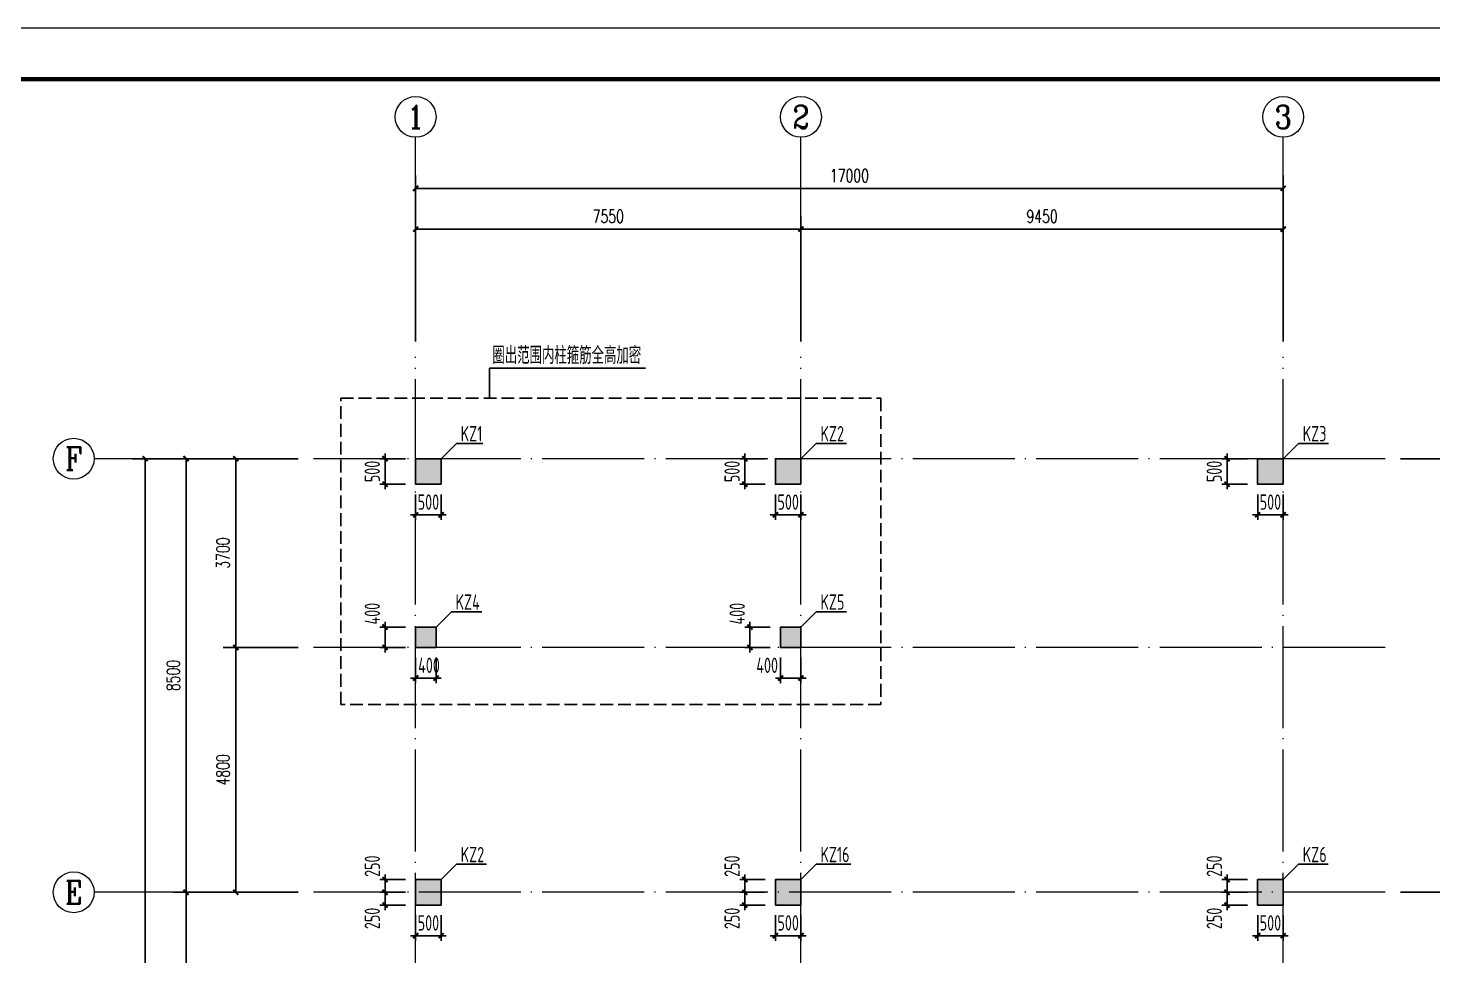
# Model space of a CAD drawing. Extents: x 3968514 to 5230306, y -516551 to -228246.
# Drawn here: x 4951460 to 4978989, y -318342 to -300153 of the extents above; entities that cross this region are included whole.
import ezdxf
from ezdxf.enums import TextEntityAlignment as Align

# ---------------------------------------------------------------- set-up
doc = ezdxf.new("R2010")
doc.units = 0
doc.header["$LTSCALE"] = 1000
doc.header["$MEASUREMENT"] = 0
doc.linetypes.add('DASH', pattern=[0.35, 0.25, -0.1])
doc.linetypes.add('DOTE', pattern=[2.42, 2, -0.2, 0.02, -0.2])
for name, color, linetype, lineweight in [('AXIS', 3, 'Continuous', 15), ('AXIS_TEXT', 7, 'Continuous', 15), ('COLU-DIM', 3, 'Continuous', 25), ('COLU-HATCH', 251, 'Continuous', 25), ('COLU-TEXT', 2, 'Continuous', 25), ('DOTE', 1, 'DOTE', 9), ('FRAME', 3, 'Continuous', 18), ('PUB_DIM', 3, 'Continuous', 15)]:
    doc.layers.add(name, color=color, linetype=linetype, lineweight=lineweight)
doc.layers.add('COLU', color=7, linetype='Continuous')
doc.layers.add('PUB_TEXT', color=7, linetype='Continuous')
doc.styles.add('_TCH_AXIS', font='COMPLEX', dxfattribs={"bigfont": 'GBCBIG'})
doc.styles.add('_TCH_DIM_T3', font='SIMPLEX.shx', dxfattribs={"width": 0.7, "bigfont": 'GBCBIG.shx'})
doc.styles.add('COMPLEX', font='COMPLEX')
doc.styles.add('FromPkpm', font='Tssdeng.shx', dxfattribs={"width": 0.7, "bigfont": 'hztxt.shx'})
doc.styles.get("Standard").update_dxf_attribs({"font": 'gbenor.shx', "bigfont": 'gbcbig.shx'})
doc.dimstyles.new('_TCH_ARCH&&100', dxfattribs={"dimtxt": 255, "dimasz": 100, "dimexe": 250, "dimexo": 300, "dimgap": 122.5, "dimtad": 1, "dimdec": 0, "dimzin": 0, "dimdsep": 46, "dimtxsty": '_TCH_DIM_T3', "dimblk": 'ARCHTICK', "dimcen": 0.09, "dimclrt": 7, "dimazin": 2, "dimtfac": 1, "dimtdec": 0, "dimtix": 1, "dimtmove": 2, "dimatfit": 3, "dimfxl": 150, "dimtolj": 1, "dimtzin": 0, "dimarcsym": 0})
doc.dimstyles.new('Pkpm_1', dxfattribs={"dimtxt": 250, "dimasz": 100, "dimexe": 100, "dimexo": 0.0625, "dimgap": 100, "dimtad": 1, "dimdec": 0, "dimrnd": 1, "dimzin": 0, "dimdsep": 46, "dimtxsty": 'FromPkpm', "dimblk1": 'ARCHTICK', "dimblk2": 'ARCHTICK', "dimsah": 1, "dimcen": 0.09, "dimdle": 100, "dimadec": 0, "dimazin": 0, "dimtfac": 1, "dimtdec": 0, "dimtix": 1, "dimtmove": 2, "dimatfit": 1, "dimfxl": 1, "dimtolj": 1, "dimtzin": 0, "dimarcsym": 0})

# ---------------------------------------------------------------- blocks, each defined once
blk = doc.blocks.new('A$C0B803521')
at = {"layer": 'FRAME', "lineweight": 18}
blk.add_line((-15943, 93652), (-100043, 93652), dxfattribs=at)
at = {"layer": 'FRAME', "lineweight": 140}
blk.add_line((-16943, 92652), (-97543, 92652), dxfattribs=at)
blk = doc.blocks.new('_ArchTick')
at = {"color": 0, "linetype": 'ByBlock', "const_width": 0.4}
blk.add_lwpolyline([(-0.5, -0.5), (0.5, 0.5)], dxfattribs=at)
blk = doc.blocks.new('*D665')
at = {"layer": 'COLU-DIM', "color": 0, "lineweight": -2, "transparency": 16777216}
for p, q in [((4958855, -316845), (4958355, -316845)), ((4958455, -316845), (4958455, -316745)), ((4958455, -317095), (4958455, -316845)), ((4958855, -317095), (4958355, -317095)), ((4958455, -317095), (4958455, -317195))]:
    blk.add_line(p, q, dxfattribs=at)
at = {"layer": 'Defpoints', "color": 0, "transparency": 16777216}
for p in [(4958455, -316845), (4959055, -316845), (4959055, -317095)]:
    blk.add_point(p, dxfattribs=at)
at = {"layer": 'COLU-DIM', "color": 0, "lineweight": -2, "transparency": 16777216, "xscale": 100, "yscale": 100, "zscale": 100}
for p, rotation in [((4958455, -316845), 270), ((4958455, -317095), 90)]:
    blk.add_blockref('_ArchTick', p, dxfattribs=dict(at, rotation=rotation))
at = {"layer": 'COLU-DIM', "color": 7, "transparency": 16777216, "insert": (4958205, -316583), "char_height": 300, "attachment_point": 5, "rotation": 90, "style": 'FromPkpm'}
blk.add_mtext('\\A1;250', dxfattribs=at)
blk = doc.blocks.new('*D664')
at = {"layer": 'COLU-DIM', "color": 0, "lineweight": -2, "transparency": 16777216}
for p, q in [((4959055, -309295), (4959055, -309795)), ((4959555, -309295), (4959555, -309795)), ((4959055, -309695), (4958955, -309695)), ((4959055, -309695), (4959555, -309695)), ((4959555, -309695), (4959655, -309695))]:
    blk.add_line(p, q, dxfattribs=at)
at = {"layer": 'Defpoints', "color": 0, "transparency": 16777216}
for p in [(4959055, -309095), (4959555, -309095), (4959555, -309695)]:
    blk.add_point(p, dxfattribs=at)
at = {"layer": 'COLU-DIM', "color": 0, "lineweight": -2, "transparency": 16777216, "xscale": 100, "yscale": 100, "zscale": 100}
blk.add_blockref('_ArchTick', (4959055, -309695), dxfattribs=at)
at = {"layer": 'COLU-DIM', "color": 0, "lineweight": -2, "transparency": 16777216, "xscale": 100, "yscale": 100, "zscale": 100, "rotation": 180}
blk.add_blockref('_ArchTick', (4959555, -309695), dxfattribs=at)
at = {"layer": 'COLU-DIM', "color": 7, "transparency": 16777216, "insert": (4959305, -309445), "char_height": 300, "attachment_point": 5, "style": 'FromPkpm'}
blk.add_mtext('\\A1;500', dxfattribs=at)
blk = doc.blocks.new('*D663')
at = {"layer": 'COLU-DIM', "color": 0, "lineweight": -2, "transparency": 16777216}
for p, q in [((4966105, -317545), (4966105, -318045)), ((4966605, -317545), (4966605, -318045)), ((4966105, -317945), (4966005, -317945)), ((4966105, -317945), (4966605, -317945)), ((4966605, -317945), (4966705, -317945))]:
    blk.add_line(p, q, dxfattribs=at)
at = {"layer": 'Defpoints', "color": 0, "transparency": 16777216}
for p in [(4966105, -317345), (4966605, -317345), (4966605, -317945)]:
    blk.add_point(p, dxfattribs=at)
at = {"layer": 'COLU-DIM', "color": 0, "lineweight": -2, "transparency": 16777216, "xscale": 100, "yscale": 100, "zscale": 100}
blk.add_blockref('_ArchTick', (4966105, -317945), dxfattribs=at)
at = {"layer": 'COLU-DIM', "color": 0, "lineweight": -2, "transparency": 16777216, "xscale": 100, "yscale": 100, "zscale": 100, "rotation": 180}
blk.add_blockref('_ArchTick', (4966605, -317945), dxfattribs=at)
at = {"layer": 'COLU-DIM', "color": 7, "transparency": 16777216, "insert": (4966355, -317695), "char_height": 300, "attachment_point": 5, "style": 'FromPkpm'}
blk.add_mtext('\\A1;500', dxfattribs=at)
blk = doc.blocks.new('*D662')
at = {"layer": 'COLU-DIM', "color": 0, "lineweight": -2, "transparency": 16777216}
for p, q in [((4975555, -309295), (4975555, -309795)), ((4976055, -309295), (4976055, -309795)), ((4975555, -309695), (4975455, -309695)), ((4975555, -309695), (4976055, -309695)), ((4976055, -309695), (4976155, -309695))]:
    blk.add_line(p, q, dxfattribs=at)
at = {"layer": 'Defpoints', "color": 0, "transparency": 16777216}
for p in [(4975555, -309095), (4976055, -309095), (4976055, -309695)]:
    blk.add_point(p, dxfattribs=at)
at = {"layer": 'COLU-DIM', "color": 0, "lineweight": -2, "transparency": 16777216, "xscale": 100, "yscale": 100, "zscale": 100}
blk.add_blockref('_ArchTick', (4975555, -309695), dxfattribs=at)
at = {"layer": 'COLU-DIM', "color": 0, "lineweight": -2, "transparency": 16777216, "xscale": 100, "yscale": 100, "zscale": 100, "rotation": 180}
blk.add_blockref('_ArchTick', (4976055, -309695), dxfattribs=at)
at = {"layer": 'COLU-DIM', "color": 7, "transparency": 16777216, "insert": (4975805, -309445), "char_height": 300, "attachment_point": 5, "style": 'FromPkpm'}
blk.add_mtext('\\A1;500', dxfattribs=at)
blk = doc.blocks.new('*D661')
at = {"layer": 'COLU-DIM', "color": 0, "lineweight": -2, "transparency": 16777216}
for p, q in [((4966105, -309295), (4966105, -309795)), ((4966605, -309295), (4966605, -309795)), ((4966105, -309695), (4966005, -309695)), ((4966105, -309695), (4966605, -309695)), ((4966605, -309695), (4966705, -309695))]:
    blk.add_line(p, q, dxfattribs=at)
at = {"layer": 'Defpoints', "color": 0, "transparency": 16777216}
for p in [(4966105, -309095), (4966605, -309095), (4966605, -309695)]:
    blk.add_point(p, dxfattribs=at)
at = {"layer": 'COLU-DIM', "color": 0, "lineweight": -2, "transparency": 16777216, "xscale": 100, "yscale": 100, "zscale": 100}
blk.add_blockref('_ArchTick', (4966105, -309695), dxfattribs=at)
at = {"layer": 'COLU-DIM', "color": 0, "lineweight": -2, "transparency": 16777216, "xscale": 100, "yscale": 100, "zscale": 100, "rotation": 180}
blk.add_blockref('_ArchTick', (4966605, -309695), dxfattribs=at)
at = {"layer": 'COLU-DIM', "color": 7, "transparency": 16777216, "insert": (4966355, -309445), "char_height": 300, "attachment_point": 5, "style": 'FromPkpm'}
blk.add_mtext('\\A1;500', dxfattribs=at)
blk = doc.blocks.new('*D660')
at = {"layer": 'COLU-DIM', "color": 0, "lineweight": -2, "transparency": 16777216}
for p, q in [((4975555, -317545), (4975555, -318045)), ((4976055, -317545), (4976055, -318045)), ((4975555, -317945), (4975455, -317945)), ((4975555, -317945), (4976055, -317945)), ((4976055, -317945), (4976155, -317945))]:
    blk.add_line(p, q, dxfattribs=at)
at = {"layer": 'Defpoints', "color": 0, "transparency": 16777216}
for p in [(4975555, -317345), (4976055, -317345), (4976055, -317945)]:
    blk.add_point(p, dxfattribs=at)
at = {"layer": 'COLU-DIM', "color": 0, "lineweight": -2, "transparency": 16777216, "xscale": 100, "yscale": 100, "zscale": 100}
blk.add_blockref('_ArchTick', (4975555, -317945), dxfattribs=at)
at = {"layer": 'COLU-DIM', "color": 0, "lineweight": -2, "transparency": 16777216, "xscale": 100, "yscale": 100, "zscale": 100, "rotation": 180}
blk.add_blockref('_ArchTick', (4976055, -317945), dxfattribs=at)
at = {"layer": 'COLU-DIM', "color": 7, "transparency": 16777216, "insert": (4975805, -317695), "char_height": 300, "attachment_point": 5, "style": 'FromPkpm'}
blk.add_mtext('\\A1;500', dxfattribs=at)
blk = doc.blocks.new('*D659')
at = {"layer": 'COLU-DIM', "color": 0, "lineweight": -2, "transparency": 16777216}
for p, q in [((4974955, -308595), (4974955, -308495)), ((4975355, -308595), (4974855, -308595)), ((4974955, -309095), (4974955, -308595)), ((4975355, -309095), (4974855, -309095)), ((4974955, -309095), (4974955, -309195))]:
    blk.add_line(p, q, dxfattribs=at)
at = {"layer": 'Defpoints', "color": 0, "transparency": 16777216}
for p in [(4974955, -308595), (4975555, -308595), (4975555, -309095)]:
    blk.add_point(p, dxfattribs=at)
at = {"layer": 'COLU-DIM', "color": 0, "lineweight": -2, "transparency": 16777216, "xscale": 100, "yscale": 100, "zscale": 100}
for p, rotation in [((4974955, -308595), 270), ((4974955, -309095), 90)]:
    blk.add_blockref('_ArchTick', p, dxfattribs=dict(at, rotation=rotation))
at = {"layer": 'COLU-DIM', "color": 7, "transparency": 16777216, "insert": (4974705, -308845), "char_height": 300, "attachment_point": 5, "rotation": 90, "style": 'FromPkpm'}
blk.add_mtext('\\A1;500', dxfattribs=at)
blk = doc.blocks.new('*D658')
at = {"layer": 'COLU-DIM', "color": 0, "lineweight": -2, "transparency": 16777216}
for p, q in [((4965505, -308595), (4965505, -308495)), ((4965905, -308595), (4965405, -308595)), ((4965505, -309095), (4965505, -308595)), ((4965905, -309095), (4965405, -309095)), ((4965505, -309095), (4965505, -309195))]:
    blk.add_line(p, q, dxfattribs=at)
at = {"layer": 'Defpoints', "color": 0, "transparency": 16777216}
for p in [(4965505, -308595), (4966105, -308595), (4966105, -309095)]:
    blk.add_point(p, dxfattribs=at)
at = {"layer": 'COLU-DIM', "color": 0, "lineweight": -2, "transparency": 16777216, "xscale": 100, "yscale": 100, "zscale": 100}
for p, rotation in [((4965505, -308595), 270), ((4965505, -309095), 90)]:
    blk.add_blockref('_ArchTick', p, dxfattribs=dict(at, rotation=rotation))
at = {"layer": 'COLU-DIM', "color": 7, "transparency": 16777216, "insert": (4965255, -308845), "char_height": 300, "attachment_point": 5, "rotation": 90, "style": 'FromPkpm'}
blk.add_mtext('\\A1;500', dxfattribs=at)
blk = doc.blocks.new('*D657')
at = {"layer": 'COLU-DIM', "color": 0, "lineweight": -2, "transparency": 16777216}
for p, q in [((4966205, -312495), (4966205, -312995)), ((4966605, -312495), (4966605, -312995)), ((4966205, -312895), (4966105, -312895)), ((4966205, -312895), (4966605, -312895)), ((4966605, -312895), (4966705, -312895))]:
    blk.add_line(p, q, dxfattribs=at)
at = {"layer": 'Defpoints', "color": 0, "transparency": 16777216}
for p in [(4966205, -312295), (4966605, -312295), (4966605, -312895)]:
    blk.add_point(p, dxfattribs=at)
at = {"layer": 'COLU-DIM', "color": 0, "lineweight": -2, "transparency": 16777216, "xscale": 100, "yscale": 100, "zscale": 100}
blk.add_blockref('_ArchTick', (4966205, -312895), dxfattribs=at)
at = {"layer": 'COLU-DIM', "color": 0, "lineweight": -2, "transparency": 16777216, "xscale": 100, "yscale": 100, "zscale": 100, "rotation": 180}
blk.add_blockref('_ArchTick', (4966605, -312895), dxfattribs=at)
at = {"layer": 'COLU-DIM', "color": 7, "transparency": 16777216, "insert": (4965943, -312645), "char_height": 300, "attachment_point": 5, "style": 'FromPkpm'}
blk.add_mtext('\\A1;400', dxfattribs=at)
blk = doc.blocks.new('*D656')
at = {"layer": 'COLU-DIM', "color": 0, "lineweight": -2, "transparency": 16777216}
for p, q in [((4966005, -311895), (4965505, -311895)), ((4965605, -311895), (4965605, -311795)), ((4965605, -312295), (4965605, -311895)), ((4966005, -312295), (4965505, -312295)), ((4965605, -312295), (4965605, -312395))]:
    blk.add_line(p, q, dxfattribs=at)
at = {"layer": 'Defpoints', "color": 0, "transparency": 16777216}
for p in [(4965605, -311895), (4966205, -311895), (4966205, -312295)]:
    blk.add_point(p, dxfattribs=at)
at = {"layer": 'COLU-DIM', "color": 0, "lineweight": -2, "transparency": 16777216, "xscale": 100, "yscale": 100, "zscale": 100}
for p, rotation in [((4965605, -311895), 270), ((4965605, -312295), 90)]:
    blk.add_blockref('_ArchTick', p, dxfattribs=dict(at, rotation=rotation))
at = {"layer": 'COLU-DIM', "color": 7, "transparency": 16777216, "insert": (4965355, -311633), "char_height": 300, "attachment_point": 5, "rotation": 90, "style": 'FromPkpm'}
blk.add_mtext('\\A1;400', dxfattribs=at)
blk = doc.blocks.new('*D655')
at = {"layer": 'COLU-DIM', "color": 0, "lineweight": -2, "transparency": 16777216}
for p, q in [((4975355, -316845), (4974855, -316845)), ((4974955, -316845), (4974955, -316745)), ((4974955, -317095), (4974955, -316845)), ((4975355, -317095), (4974855, -317095)), ((4974955, -317095), (4974955, -317195))]:
    blk.add_line(p, q, dxfattribs=at)
at = {"layer": 'Defpoints', "color": 0, "transparency": 16777216}
for p in [(4974955, -316845), (4975555, -316845), (4975555, -317095)]:
    blk.add_point(p, dxfattribs=at)
at = {"layer": 'COLU-DIM', "color": 0, "lineweight": -2, "transparency": 16777216, "xscale": 100, "yscale": 100, "zscale": 100}
for p, rotation in [((4974955, -316845), 270), ((4974955, -317095), 90)]:
    blk.add_blockref('_ArchTick', p, dxfattribs=dict(at, rotation=rotation))
at = {"layer": 'COLU-DIM', "color": 7, "transparency": 16777216, "insert": (4974705, -316583), "char_height": 300, "attachment_point": 5, "rotation": 90, "style": 'FromPkpm'}
blk.add_mtext('\\A1;250', dxfattribs=at)
blk = doc.blocks.new('*D654')
at = {"layer": 'COLU-DIM', "color": 0, "lineweight": -2, "transparency": 16777216}
for p, q in [((4958855, -317095), (4958355, -317095)), ((4958455, -317095), (4958455, -316995)), ((4958455, -317345), (4958455, -317095)), ((4958855, -317345), (4958355, -317345)), ((4958455, -317345), (4958455, -317445))]:
    blk.add_line(p, q, dxfattribs=at)
at = {"layer": 'Defpoints', "color": 0, "transparency": 16777216}
for p in [(4958455, -317095), (4959055, -317095), (4959055, -317345)]:
    blk.add_point(p, dxfattribs=at)
at = {"layer": 'COLU-DIM', "color": 0, "lineweight": -2, "transparency": 16777216, "xscale": 100, "yscale": 100, "zscale": 100}
for p, rotation in [((4958455, -317095), 270), ((4958455, -317345), 90)]:
    blk.add_blockref('_ArchTick', p, dxfattribs=dict(at, rotation=rotation))
at = {"layer": 'COLU-DIM', "color": 7, "transparency": 16777216, "insert": (4958205, -317607), "char_height": 300, "attachment_point": 5, "rotation": 90, "style": 'FromPkpm'}
blk.add_mtext('\\A1;250', dxfattribs=at)
blk = doc.blocks.new('*D652')
at = {"layer": 'COLU-DIM', "color": 0, "lineweight": -2, "transparency": 16777216}
for p, q in [((4959055, -312495), (4959055, -312995)), ((4959455, -312495), (4959455, -312995)), ((4958955, -312895), (4959555, -312895))]:
    blk.add_line(p, q, dxfattribs=at)
at = {"layer": 'Defpoints', "color": 0, "transparency": 16777216}
for p in [(4959055, -312295), (4959455, -312295), (4959455, -312895)]:
    blk.add_point(p, dxfattribs=at)
at = {"layer": 'COLU-DIM', "color": 0, "lineweight": -2, "transparency": 16777216, "xscale": 100, "yscale": 100, "zscale": 100, "rotation": 180}
blk.add_blockref('_ArchTick', (4959055, -312895), dxfattribs=at)
at = {"layer": 'COLU-DIM', "color": 0, "lineweight": -2, "transparency": 16777216, "xscale": 100, "yscale": 100, "zscale": 100}
blk.add_blockref('_ArchTick', (4959455, -312895), dxfattribs=at)
at = {"layer": 'COLU-DIM', "color": 7, "transparency": 16777216, "insert": (4959317, -312645), "char_height": 300, "attachment_point": 5, "style": 'FromPkpm'}
blk.add_mtext('\\A1;400', dxfattribs=at)
blk = doc.blocks.new('*D649')
at = {"layer": 'COLU-DIM', "color": 0, "lineweight": -2, "transparency": 16777216}
for p, q in [((4965905, -317095), (4965405, -317095)), ((4965505, -317095), (4965505, -316995)), ((4965505, -317345), (4965505, -317095)), ((4965905, -317345), (4965405, -317345)), ((4965505, -317345), (4965505, -317445))]:
    blk.add_line(p, q, dxfattribs=at)
at = {"layer": 'Defpoints', "color": 0, "transparency": 16777216}
for p in [(4965505, -317095), (4966105, -317095), (4966105, -317345)]:
    blk.add_point(p, dxfattribs=at)
at = {"layer": 'COLU-DIM', "color": 0, "lineweight": -2, "transparency": 16777216, "xscale": 100, "yscale": 100, "zscale": 100}
for p, rotation in [((4965505, -317095), 270), ((4965505, -317345), 90)]:
    blk.add_blockref('_ArchTick', p, dxfattribs=dict(at, rotation=rotation))
at = {"layer": 'COLU-DIM', "color": 7, "transparency": 16777216, "insert": (4965255, -317607), "char_height": 300, "attachment_point": 5, "rotation": 90, "style": 'FromPkpm'}
blk.add_mtext('\\A1;250', dxfattribs=at)
blk = doc.blocks.new('*D647')
at = {"layer": 'COLU-DIM', "color": 0, "lineweight": -2, "transparency": 16777216}
for p, q in [((4975355, -317095), (4974855, -317095)), ((4974955, -317095), (4974955, -316995)), ((4974955, -317345), (4974955, -317095)), ((4975355, -317345), (4974855, -317345)), ((4974955, -317345), (4974955, -317445))]:
    blk.add_line(p, q, dxfattribs=at)
at = {"layer": 'Defpoints', "color": 0, "transparency": 16777216}
for p in [(4974955, -317095), (4975555, -317095), (4975555, -317345)]:
    blk.add_point(p, dxfattribs=at)
at = {"layer": 'COLU-DIM', "color": 0, "lineweight": -2, "transparency": 16777216, "xscale": 100, "yscale": 100, "zscale": 100}
for p, rotation in [((4974955, -317095), 270), ((4974955, -317345), 90)]:
    blk.add_blockref('_ArchTick', p, dxfattribs=dict(at, rotation=rotation))
at = {"layer": 'COLU-DIM', "color": 7, "transparency": 16777216, "insert": (4974705, -317607), "char_height": 300, "attachment_point": 5, "rotation": 90, "style": 'FromPkpm'}
blk.add_mtext('\\A1;250', dxfattribs=at)
blk = doc.blocks.new('*D646')
at = {"layer": 'COLU-DIM', "color": 0, "lineweight": -2, "transparency": 16777216}
for p, q in [((4958455, -308595), (4958455, -308495)), ((4958855, -308595), (4958355, -308595)), ((4958455, -309095), (4958455, -308595)), ((4958855, -309095), (4958355, -309095)), ((4958455, -309095), (4958455, -309195))]:
    blk.add_line(p, q, dxfattribs=at)
at = {"layer": 'Defpoints', "color": 0, "transparency": 16777216}
for p in [(4958455, -308595), (4959055, -308595), (4959055, -309095)]:
    blk.add_point(p, dxfattribs=at)
at = {"layer": 'COLU-DIM', "color": 0, "lineweight": -2, "transparency": 16777216, "xscale": 100, "yscale": 100, "zscale": 100}
for p, rotation in [((4958455, -308595), 270), ((4958455, -309095), 90)]:
    blk.add_blockref('_ArchTick', p, dxfattribs=dict(at, rotation=rotation))
at = {"layer": 'COLU-DIM', "color": 7, "transparency": 16777216, "insert": (4958205, -308845), "char_height": 300, "attachment_point": 5, "rotation": 90, "style": 'FromPkpm'}
blk.add_mtext('\\A1;500', dxfattribs=at)
blk = doc.blocks.new('*D645')
at = {"layer": 'COLU-DIM', "color": 0, "lineweight": -2, "transparency": 16777216}
for p, q in [((4958855, -311895), (4958355, -311895)), ((4958455, -311895), (4958455, -311795)), ((4958455, -312295), (4958455, -311895)), ((4958855, -312295), (4958355, -312295)), ((4958455, -312295), (4958455, -312395))]:
    blk.add_line(p, q, dxfattribs=at)
at = {"layer": 'Defpoints', "color": 0, "transparency": 16777216}
for p in [(4958455, -311895), (4959055, -311895), (4959055, -312295)]:
    blk.add_point(p, dxfattribs=at)
at = {"layer": 'COLU-DIM', "color": 0, "lineweight": -2, "transparency": 16777216, "xscale": 100, "yscale": 100, "zscale": 100}
for p, rotation in [((4958455, -311895), 270), ((4958455, -312295), 90)]:
    blk.add_blockref('_ArchTick', p, dxfattribs=dict(at, rotation=rotation))
at = {"layer": 'COLU-DIM', "color": 7, "transparency": 16777216, "insert": (4958205, -311633), "char_height": 300, "attachment_point": 5, "rotation": 90, "style": 'FromPkpm'}
blk.add_mtext('\\A1;400', dxfattribs=at)
blk = doc.blocks.new('*D644')
at = {"layer": 'COLU-DIM', "color": 0, "lineweight": -2, "transparency": 16777216}
for p, q in [((4959055, -317545), (4959055, -318045)), ((4959555, -317545), (4959555, -318045)), ((4959055, -317945), (4958955, -317945)), ((4959055, -317945), (4959555, -317945)), ((4959555, -317945), (4959655, -317945))]:
    blk.add_line(p, q, dxfattribs=at)
at = {"layer": 'Defpoints', "color": 0, "transparency": 16777216}
for p in [(4959055, -317345), (4959555, -317345), (4959555, -317945)]:
    blk.add_point(p, dxfattribs=at)
at = {"layer": 'COLU-DIM', "color": 0, "lineweight": -2, "transparency": 16777216, "xscale": 100, "yscale": 100, "zscale": 100}
blk.add_blockref('_ArchTick', (4959055, -317945), dxfattribs=at)
at = {"layer": 'COLU-DIM', "color": 0, "lineweight": -2, "transparency": 16777216, "xscale": 100, "yscale": 100, "zscale": 100, "rotation": 180}
blk.add_blockref('_ArchTick', (4959555, -317945), dxfattribs=at)
at = {"layer": 'COLU-DIM', "color": 7, "transparency": 16777216, "insert": (4959305, -317695), "char_height": 300, "attachment_point": 5, "style": 'FromPkpm'}
blk.add_mtext('\\A1;500', dxfattribs=at)
blk = doc.blocks.new('*D643')
at = {"layer": 'COLU-DIM', "color": 0, "lineweight": -2, "transparency": 16777216}
for p, q in [((4965905, -316845), (4965405, -316845)), ((4965505, -316845), (4965505, -316745)), ((4965505, -317095), (4965505, -316845)), ((4965905, -317095), (4965405, -317095)), ((4965505, -317095), (4965505, -317195))]:
    blk.add_line(p, q, dxfattribs=at)
at = {"layer": 'Defpoints', "color": 0, "transparency": 16777216}
for p in [(4965505, -316845), (4966105, -316845), (4966105, -317095)]:
    blk.add_point(p, dxfattribs=at)
at = {"layer": 'COLU-DIM', "color": 0, "lineweight": -2, "transparency": 16777216, "xscale": 100, "yscale": 100, "zscale": 100}
for p, rotation in [((4965505, -316845), 270), ((4965505, -317095), 90)]:
    blk.add_blockref('_ArchTick', p, dxfattribs=dict(at, rotation=rotation))
at = {"layer": 'COLU-DIM', "color": 7, "transparency": 16777216, "insert": (4965255, -316583), "char_height": 300, "attachment_point": 5, "rotation": 90, "style": 'FromPkpm'}
blk.add_mtext('\\A1;250', dxfattribs=at)
blk = doc.blocks.new('_AXISO')
blk.add_circle((0, 0), 0.5)
at = {"layer": 'AXIS_TEXT', "style": 'COMPLEX', "width": 1.041667}
blk.add_attdef('A', text='', height=0.56, dxfattribs=at).set_placement((-0.25, -0.28), (0.25, -0.28), align=Align.FIT)
blk = doc.blocks.new('*D1344')
at = {"layer": 'AXIS', "color": 0, "lineweight": -2, "transparency": 16777216}
for p, q in [((0, 2300), (0, 5550)), ((17000, 2300), (17000, 5550)), ((0, 5300), (17000, 5300))]:
    blk.add_line(p, q, dxfattribs=at)
at = {"layer": 'Defpoints', "color": 0, "transparency": 16777216}
for p in [(17000, 5300), (0, 2000), (17000, 2000)]:
    blk.add_point(p, dxfattribs=at)
at = {"layer": 'AXIS', "color": 0, "lineweight": -2, "transparency": 16777216, "xscale": 100, "yscale": 100, "zscale": 100, "rotation": 180}
blk.add_blockref('_ArchTick', (0, 5300), dxfattribs=at)
at = {"layer": 'AXIS', "color": 0, "lineweight": -2, "transparency": 16777216, "xscale": 100, "yscale": 100, "zscale": 100}
blk.add_blockref('_ArchTick', (17000, 5300), dxfattribs=at)
at = {"layer": 'AXIS', "color": 7, "transparency": 16777216, "insert": (8500, 5550), "char_height": 255, "attachment_point": 5, "style": '_TCH_DIM_T3'}
blk.add_mtext('\\A1;17000', dxfattribs=at)
blk = doc.blocks.new('*D1345')
at = {"layer": 'AXIS', "color": 0, "lineweight": -2, "transparency": 16777216}
for p, q in [((0, 2300), (0, 4750)), ((7550, 2300), (7550, 4750)), ((0, 4500), (7550, 4500))]:
    blk.add_line(p, q, dxfattribs=at)
at = {"layer": 'Defpoints', "color": 0, "transparency": 16777216}
for p in [(7550, 4500), (0, 2000), (7550, 2000)]:
    blk.add_point(p, dxfattribs=at)
at = {"layer": 'AXIS', "color": 0, "lineweight": -2, "transparency": 16777216, "xscale": 100, "yscale": 100, "zscale": 100, "rotation": 180}
blk.add_blockref('_ArchTick', (0, 4500), dxfattribs=at)
at = {"layer": 'AXIS', "color": 0, "lineweight": -2, "transparency": 16777216, "xscale": 100, "yscale": 100, "zscale": 100}
blk.add_blockref('_ArchTick', (7550, 4500), dxfattribs=at)
at = {"layer": 'AXIS', "color": 7, "transparency": 16777216, "insert": (3775, 4750), "char_height": 255, "attachment_point": 5, "style": '_TCH_DIM_T3'}
blk.add_mtext('\\A1;7550', dxfattribs=at)
blk = doc.blocks.new('*D1346')
at = {"layer": 'AXIS', "color": 0, "lineweight": -2, "transparency": 16777216}
for p, q in [((7550, 2300), (7550, 4750)), ((17000, 2300), (17000, 4750)), ((7550, 4500), (17000, 4500))]:
    blk.add_line(p, q, dxfattribs=at)
at = {"layer": 'Defpoints', "color": 0, "transparency": 16777216}
for p in [(17000, 4500), (7550, 2000), (17000, 2000)]:
    blk.add_point(p, dxfattribs=at)
at = {"layer": 'AXIS', "color": 0, "lineweight": -2, "transparency": 16777216, "xscale": 100, "yscale": 100, "zscale": 100, "rotation": 180}
blk.add_blockref('_ArchTick', (7550, 4500), dxfattribs=at)
at = {"layer": 'AXIS', "color": 0, "lineweight": -2, "transparency": 16777216, "xscale": 100, "yscale": 100, "zscale": 100}
blk.add_blockref('_ArchTick', (17000, 4500), dxfattribs=at)
at = {"layer": 'AXIS', "color": 7, "transparency": 16777216, "insert": (12275, 4750), "char_height": 255, "attachment_point": 5, "style": '_TCH_DIM_T3'}
blk.add_mtext('\\A1;9450', dxfattribs=at)
blk = doc.blocks.new('*D1347')
at = {"layer": 'AXIS', "color": 0, "lineweight": -2, "transparency": 16777216}
for p, q in [((19300, 0), (22550, 0)), ((22300, -42000), (22300, 0)), ((19300, -42000), (22550, -42000))]:
    blk.add_line(p, q, dxfattribs=at)
at = {"layer": 'Defpoints', "color": 0, "transparency": 16777216}
for p in [(19000, 0), (22300, 0), (19000, -42000)]:
    blk.add_point(p, dxfattribs=at)
at = {"layer": 'AXIS', "color": 0, "lineweight": -2, "transparency": 16777216, "xscale": 100, "yscale": 100, "zscale": 100}
for p, rotation in [((22300, 0), 90), ((22300, -42000), 270)]:
    blk.add_blockref('_ArchTick', p, dxfattribs=dict(at, rotation=rotation))
at = {"layer": 'AXIS', "color": 7, "transparency": 16777216, "insert": (22050, -21000), "char_height": 255, "attachment_point": 5, "rotation": 90, "style": '_TCH_DIM_T3'}
blk.add_mtext('\\A1;42000', dxfattribs=at)
blk = doc.blocks.new('*D1351')
at = {"layer": 'AXIS', "color": 0, "lineweight": -2, "transparency": 16777216}
for p, q in [((19300, -8500), (21750, -8500)), ((21500, -17000), (21500, -8500)), ((19300, -17000), (21750, -17000))]:
    blk.add_line(p, q, dxfattribs=at)
at = {"layer": 'Defpoints', "color": 0, "transparency": 16777216}
for p in [(19000, -8500), (21500, -8500), (19000, -17000)]:
    blk.add_point(p, dxfattribs=at)
at = {"layer": 'AXIS', "color": 0, "lineweight": -2, "transparency": 16777216, "xscale": 100, "yscale": 100, "zscale": 100}
for p, rotation in [((21500, -8500), 90), ((21500, -17000), 270)]:
    blk.add_blockref('_ArchTick', p, dxfattribs=dict(at, rotation=rotation))
at = {"layer": 'AXIS', "color": 7, "transparency": 16777216, "insert": (21250, -12750), "char_height": 255, "attachment_point": 5, "rotation": 90, "style": '_TCH_DIM_T3'}
blk.add_mtext('\\A1;8500', dxfattribs=at)
blk = doc.blocks.new('*D1352')
at = {"layer": 'AXIS', "color": 0, "lineweight": -2, "transparency": 16777216}
for p, q in [((19300, 0), (21750, 0)), ((21500, -8500), (21500, 0)), ((19300, -8500), (21750, -8500))]:
    blk.add_line(p, q, dxfattribs=at)
at = {"layer": 'Defpoints', "color": 0, "transparency": 16777216}
for p in [(19000, 0), (21500, 0), (19000, -8500)]:
    blk.add_point(p, dxfattribs=at)
at = {"layer": 'AXIS', "color": 0, "lineweight": -2, "transparency": 16777216, "xscale": 100, "yscale": 100, "zscale": 100}
for p, rotation in [((21500, 0), 90), ((21500, -8500), 270)]:
    blk.add_blockref('_ArchTick', p, dxfattribs=dict(at, rotation=rotation))
at = {"layer": 'AXIS', "color": 7, "transparency": 16777216, "insert": (21250, -4250), "char_height": 255, "attachment_point": 5, "rotation": 90, "style": '_TCH_DIM_T3'}
blk.add_mtext('\\A1;8500', dxfattribs=at)
blk = doc.blocks.new('*D1353')
at = {"layer": 'AXIS', "color": 0, "lineweight": -2, "transparency": 16777216}
for p, q in [((-2300, 0), (-5550, 0)), ((-5300, -42000), (-5300, 0)), ((-2300, -42000), (-5550, -42000))]:
    blk.add_line(p, q, dxfattribs=at)
at = {"layer": 'Defpoints', "color": 0, "transparency": 16777216}
for p in [(-5300, 0), (-2000, 0), (-2000, -42000)]:
    blk.add_point(p, dxfattribs=at)
at = {"layer": 'AXIS', "color": 0, "lineweight": -2, "transparency": 16777216, "xscale": 100, "yscale": 100, "zscale": 100}
for p, rotation in [((-5300, 0), 90), ((-5300, -42000), 270)]:
    blk.add_blockref('_ArchTick', p, dxfattribs=dict(at, rotation=rotation))
at = {"layer": 'AXIS', "color": 7, "transparency": 16777216, "insert": (-5550, -21000), "char_height": 255, "attachment_point": 5, "rotation": 90, "style": '_TCH_DIM_T3'}
blk.add_mtext('\\A1;42000', dxfattribs=at)
blk = doc.blocks.new('*D1357')
at = {"layer": 'AXIS', "color": 0, "lineweight": -2, "transparency": 16777216}
for p, q in [((-2300, -8500), (-4750, -8500)), ((-4500, -17000), (-4500, -8500)), ((-2300, -17000), (-4750, -17000))]:
    blk.add_line(p, q, dxfattribs=at)
at = {"layer": 'Defpoints', "color": 0, "transparency": 16777216}
for p in [(-4500, -8500), (-2000, -8500), (-2000, -17000)]:
    blk.add_point(p, dxfattribs=at)
at = {"layer": 'AXIS', "color": 0, "lineweight": -2, "transparency": 16777216, "xscale": 100, "yscale": 100, "zscale": 100}
for p, rotation in [((-4500, -8500), 90), ((-4500, -17000), 270)]:
    blk.add_blockref('_ArchTick', p, dxfattribs=dict(at, rotation=rotation))
at = {"layer": 'AXIS', "color": 7, "transparency": 16777216, "insert": (-4750, -12750), "char_height": 255, "attachment_point": 5, "rotation": 90, "style": '_TCH_DIM_T3'}
blk.add_mtext('\\A1;8500', dxfattribs=at)
blk = doc.blocks.new('*D1358')
at = {"layer": 'AXIS', "color": 0, "lineweight": -2, "transparency": 16777216}
for p, q in [((-2300, 0), (-4750, 0)), ((-4500, -8500), (-4500, 0)), ((-2300, -8500), (-4750, -8500))]:
    blk.add_line(p, q, dxfattribs=at)
at = {"layer": 'Defpoints', "color": 0, "transparency": 16777216}
for p in [(-4500, 0), (-2000, 0), (-2000, -8500)]:
    blk.add_point(p, dxfattribs=at)
at = {"layer": 'AXIS', "color": 0, "lineweight": -2, "transparency": 16777216, "xscale": 100, "yscale": 100, "zscale": 100}
for p, rotation in [((-4500, 0), 90), ((-4500, -8500), 270)]:
    blk.add_blockref('_ArchTick', p, dxfattribs=dict(at, rotation=rotation))
at = {"layer": 'AXIS', "color": 7, "transparency": 16777216, "insert": (-4750, -4250), "char_height": 255, "attachment_point": 5, "rotation": 90, "style": '_TCH_DIM_T3'}
blk.add_mtext('\\A1;8500', dxfattribs=at)
blk = doc.blocks.new('*D1241')
at = {"layer": 'Defpoints', "color": 0, "transparency": 16777216}
for p in [(4955530, -312295), (4957055, -312295), (4957055, -317095)]:
    blk.add_point(p, dxfattribs=at)
at = {"layer": 'PUB_DIM', "color": 0, "lineweight": -2, "transparency": 16777216}
for p, q in [((4956755, -312295), (4955280, -312295)), ((4955530, -317095), (4955530, -312295)), ((4956755, -317095), (4955280, -317095))]:
    blk.add_line(p, q, dxfattribs=at)
at = {"layer": 'PUB_DIM', "color": 0, "lineweight": -2, "transparency": 16777216, "xscale": 100, "yscale": 100, "zscale": 100}
for p, rotation in [((4955530, -312295), 90), ((4955530, -317095), 270)]:
    blk.add_blockref('_ArchTick', p, dxfattribs=dict(at, rotation=rotation))
at = {"layer": 'PUB_DIM', "color": 7, "transparency": 16777216, "insert": (4955280, -314695), "char_height": 255, "attachment_point": 5, "rotation": 90, "style": '_TCH_DIM_T3'}
blk.add_mtext('\\A1;4800', dxfattribs=at)
blk = doc.blocks.new('*D1242')
at = {"layer": 'Defpoints', "color": 0, "transparency": 16777216}
for p in [(4955530, -308595), (4957055, -308595), (4957055, -312295)]:
    blk.add_point(p, dxfattribs=at)
at = {"layer": 'PUB_DIM', "color": 0, "lineweight": -2, "transparency": 16777216}
for p, q in [((4956755, -308595), (4955280, -308595)), ((4955530, -312295), (4955530, -308595)), ((4956755, -312295), (4955280, -312295))]:
    blk.add_line(p, q, dxfattribs=at)
at = {"layer": 'PUB_DIM', "color": 0, "lineweight": -2, "transparency": 16777216, "xscale": 100, "yscale": 100, "zscale": 100}
for p, rotation in [((4955530, -308595), 90), ((4955530, -312295), 270)]:
    blk.add_blockref('_ArchTick', p, dxfattribs=dict(at, rotation=rotation))
at = {"layer": 'PUB_DIM', "color": 7, "transparency": 16777216, "insert": (4955280, -310445), "char_height": 255, "attachment_point": 5, "rotation": 90, "style": '_TCH_DIM_T3'}
blk.add_mtext('\\A1;3700', dxfattribs=at)
blk = doc.blocks.new('A$Cbcbeac01')
at = {"layer": 'AXIS'}
for p, q in [((0, 2300), (0, 6300)), ((7550, 2300), (7550, 6300)), ((17000, 2300), (17000, 6300)), ((-2300, 0), (-6300, 0)), ((19300, 0), (23300, 0)), ((-2300, -8500), (-6300, -8500)), ((19300, -8500), (23300, -8500))]:
    blk.add_line(p, q, dxfattribs=at)
at = {"layer": 'DOTE'}
for p, q in [((0, -44000), (0, 2000)), ((7550, -44000), (7550, 2000)), ((17000, -44000), (17000, 2000)), ((19000, 0), (-2000, 0)), ((19000, -8500), (-2000, -8500))]:
    blk.add_line(p, q, dxfattribs=at)
at = {"layer": 'AXIS'}
ref = blk.add_blockref('_AXISO', (0, 6700), dxfattribs=dict(at, xscale=800, yscale=800, zscale=800))
ref.add_attrib('A', '1', dxfattribs={"layer": 'AXIS_TEXT', "height": 449.3, "style": '_TCH_AXIS', "width": 1.736434}).set_placement((-167.2, 6475.4), (167.2, 6475.4), align=Align.FIT)
ref = blk.add_blockref('_AXISO', (7550, 6700), dxfattribs=dict(at, xscale=800, yscale=800, zscale=800))
ref.add_attrib('A', '2', dxfattribs={"layer": 'AXIS_TEXT', "height": 451.1, "style": '_TCH_AXIS', "width": 1.103448}).set_placement((7384.1, 6474.5), (7715.9, 6474.5), align=Align.FIT)
ref = blk.add_blockref('_AXISO', (17000, 6700), dxfattribs=dict(at, xscale=800, yscale=800, zscale=800))
ref.add_attrib('A', '3', dxfattribs={"layer": 'AXIS_TEXT', "height": 453.8, "style": '_TCH_AXIS', "width": 1.084746}).set_placement((16835.9, 6473.1), (17164.1, 6473.1), align=Align.FIT)
ref = blk.add_blockref('_AXISO', (-6700, 0), dxfattribs=dict(at, xscale=800, yscale=800, zscale=800))
ref.add_attrib('A', 'F', dxfattribs={"layer": 'AXIS_TEXT', "height": 448.3, "style": '_TCH_AXIS', "width": 0.982456}).set_placement((-6867.8, -224.2), (-6532.2, -224.2), align=Align.FIT)
ref = blk.add_blockref('_AXISO', (-6700, -8500), dxfattribs=dict(at, xscale=800, yscale=800, zscale=800))
ref.add_attrib('A', 'E', dxfattribs={"layer": 'AXIS_TEXT', "height": 448.3, "style": '_TCH_AXIS', "width": 0.982456}).set_placement((-6867.8, -8724.2), (-6532.2, -8724.2), align=Align.FIT)
for p1, p2, distance, picture, middle in [((0, 2000), (17000, 2000), 3300, '*D1344', (8500, 5550)), ((0, 2000), (7550, 2000), 2500, '*D1345', (3775, 4750)), ((7550, 2000), (17000, 2000), 2500, '*D1346', (12275, 4750)), ((-2000, -42000), (-2000, 0), 3300, '*D1353', (-5550, -21000)), ((-2000, -8500), (-2000, 0), 2500, '*D1358', (-4750, -4250)), ((19000, -42000), (19000, 0), -3300, '*D1347', (22050, -21000)), ((19000, -8500), (19000, 0), -2500, '*D1352', (21250, -4250)), ((-2000, -17000), (-2000, -8500), 2500, '*D1357', (-4750, -12750)), ((19000, -17000), (19000, -8500), -2500, '*D1351', (21250, -12750))]:
    dim = blk.add_aligned_dim(p1=p1, p2=p2, distance=distance, dimstyle='_TCH_ARCH&&100', dxfattribs=at)
    dim.commit()
    dim.dimension.update_dxf_attribs({"geometry": picture, "text_midpoint": middle})

msp = doc.modelspace()

# ---------------------------------------------------------------- hatches: boundary and pattern name
at = {"layer": 'COLU-HATCH', "transparency": 33554687}
for points in [[(4959554.69739, -309094.70408), (4959554.69739, -308594.70408), (4959054.69739, -308594.70408), (4959054.69739, -309094.70408)], [(4966604.69739, -309094.70408), (4966604.69739, -308594.70408), (4966104.69739, -308594.70408), (4966104.69739, -309094.70408)], [(4976054.69739, -309094.70408), (4976054.69739, -308594.70408), (4975554.69739, -308594.70408), (4975554.69739, -309094.70408)], [(4959454.69739, -312294.70408), (4959454.69739, -311894.70408), (4959054.69739, -311894.70408), (4959054.69739, -312294.70408)], [(4966604.69739, -312294.70408), (4966604.69739, -311894.70408), (4966204.69739, -311894.70408), (4966204.69739, -312294.70408)], [(4959554.69739, -317344.70408), (4959554.69739, -316844.70408), (4959054.69739, -316844.70408), (4959054.69739, -317344.70408)], [(4966604.69739, -317344.70408), (4966604.69739, -316844.70408), (4966104.69739, -316844.70408), (4966104.69739, -317344.70408)], [(4976054.69739, -317344.70408), (4976054.69739, -316844.70408), (4975554.69739, -316844.70408), (4975554.69739, -317344.70408)]]:
    msp.add_hatch(color=256, dxfattribs=at).paths.add_polyline_path(points, flags=0)

# ---------------------------------------------------------------- linework, layer by layer
msp.add_lwpolyline([(4960502.39101, -307410.77081), (4960502.39101, -306821.12933), (4963558.14355, -306821.12933)])
at = {"linetype": 'DASH'}
msp.add_lwpolyline([(4957587.83812, -307410.77081), (4968172.69144, -307410.77081), (4968172.69144, -313414.13445), (4957587.83812, -313414.13445)], close=True, dxfattribs=at)
at = {"layer": 'COLU', "elevation": -0.30417}
for points in [[(4959554.69739, -309094.70408), (4959554.69739, -308594.70408), (4959054.69739, -308594.70408), (4959054.69739, -309094.70408)], [(4966604.69739, -309094.70408), (4966604.69739, -308594.70408), (4966104.69739, -308594.70408), (4966104.69739, -309094.70408)], [(4976054.69739, -309094.70408), (4976054.69739, -308594.70408), (4975554.69739, -308594.70408), (4975554.69739, -309094.70408)], [(4959454.69739, -312294.70408), (4959454.69739, -311894.70408), (4959054.69739, -311894.70408), (4959054.69739, -312294.70408)], [(4966604.69739, -312294.70408), (4966604.69739, -311894.70408), (4966204.69739, -311894.70408), (4966204.69739, -312294.70408)], [(4959554.69739, -317344.70408), (4959554.69739, -316844.70408), (4959054.69739, -316844.70408), (4959054.69739, -317344.70408)], [(4966604.69739, -317344.70408), (4966604.69739, -316844.70408), (4966104.69739, -316844.70408), (4966104.69739, -317344.70408)], [(4976054.69739, -317344.70408), (4976054.69739, -316844.70408), (4975554.69739, -316844.70408), (4975554.69739, -317344.70408)]]:
    msp.add_lwpolyline(points, close=True, dxfattribs=at)
at = {"layer": 'COLU-TEXT'}
for p, q in [((4959554.69739, -308594.70408, -0.30417), (4959854.69739, -308294.70408, -0.30417)), ((4959854.69739, -308294.70408, -0.30417), (4960373.44739, -308294.70408, -0.30417)), ((4966604.69739, -308594.70408, -0.30417), (4966904.69739, -308294.70408, -0.30417)), ((4966904.69739, -308294.70408, -0.30417), (4967495.89661, -308294.70408, -0.30417)), ((4976054.69739, -308594.70408, -0.30417), (4976354.69739, -308294.70408, -0.30417)), ((4976354.69739, -308294.70408, -0.30417), (4976945.89661, -308294.70408, -0.30417)), ((4959454.69739, -311894.70408, -0.30417), (4959754.69739, -311594.70408, -0.30417)), ((4959754.69739, -311594.70408, -0.30417), (4960353.77161, -311594.70408, -0.30417)), ((4966604.69739, -311894.70408, -0.30417), (4966904.69739, -311594.70408, -0.30417)), ((4966904.69739, -311594.70408, -0.30417), (4967495.89661, -311594.70408, -0.30417)), ((4959554.69739, -316844.70408, -0.30417), (4959854.69739, -316544.70408, -0.30417)), ((4959854.69739, -316544.70408, -0.30417), (4960445.89661, -316544.70408, -0.30417)), ((4966604.69739, -316844.70408, -0.30417), (4966904.69739, -316544.70408, -0.30417)), ((4966904.69739, -316544.70408, -0.30417), (4967581.47278, -316544.70408, -0.30417)), ((4976054.69739, -316844.70408, -0.30417), (4976354.69739, -316544.70408, -0.30417)), ((4976354.69739, -316544.70408, -0.30417), (4976938.02161, -316544.70408, -0.30417))]:
    msp.add_line(p, q, dxfattribs=at)
at = {"layer": 'DOTE'}
msp.add_line((4978054.69739, -312294.70408, -0.30417), (4957054.69739, -312294.70408, -0.30417), dxfattribs=at)

# ---------------------------------------------------------------- block references
for name, p in [('A$C0B803521', (5045563.84944, -393805.3043)), ('A$Cbcbeac01', (4959054.69739, -308594.70505, -0.30417))]:
    msp.add_blockref(name, p)

# ---------------------------------------------------------------- texts
at = {"layer": 'COLU-TEXT', "style": 'FromPkpm', "width": 0.7}
for s, p in [('KZ1', (4959937.69739, -308254.70408, -0.30417)), ('KZ2', (4966987.69739, -308254.70408, -0.30417)), ('KZ3', (4976437.69739, -308254.70408, -0.30417)), ('KZ4', (4959837.69739, -311554.70408, -0.30417)), ('KZ5', (4966987.69739, -311554.70408, -0.30417)), ('KZ2', (4959937.69739, -316504.70408, -0.30417)), ('KZ16', (4966987.69739, -316504.70408, -0.30417)), ('KZ6', (4976437.69739, -316504.70408, -0.30417))]:
    msp.add_text(s, height=300, dxfattribs=at).set_placement(p)
at = {"layer": 'PUB_TEXT'}
msp.add_text('圈出范围内柱箍筋全高加密', height=337.5886525, dxfattribs=at).set_placement((4960557.91195, -306737.88394))

# ---------------------------------------------------------------- dimensions: what is measured, and where the dimension line sits
at = {"layer": 'COLU-DIM'}
for p1, p2, distance, picture, middle in [((4959054.69739, -309094.70408, -0.30417), (4959054.69739, -308594.70408, -0.30417), 600, '*D646', (4958204.69739, -308844.70408, -0.30417)), ((4966104.69739, -309094.70408, -0.30417), (4966104.69739, -308594.70408, -0.30417), 600, '*D658', (4965254.69739, -308844.70408, -0.30417)), ((4975554.69739, -309094.70408, -0.30417), (4975554.69739, -308594.70408, -0.30417), 600, '*D659', (4974704.69739, -308844.70408, -0.30417)), ((4959054.69739, -309094.70408, -0.30417), (4959554.69739, -309094.70408, -0.30417), -600, '*D664', (4959304.69739, -309444.70408, -0.30417)), ((4966104.69739, -309094.70408, -0.30417), (4966604.69739, -309094.70408, -0.30417), -600, '*D661', (4966354.69739, -309444.70408, -0.30417)), ((4975554.69739, -309094.70408, -0.30417), (4976054.69739, -309094.70408, -0.30417), -600, '*D662', (4975804.69739, -309444.70408, -0.30417)), ((4959054.69739, -317344.70408, -0.30417), (4959554.69739, -317344.70408, -0.30417), -600, '*D644', (4959304.69739, -317694.70408, -0.30417)), ((4966104.69739, -317344.70408, -0.30417), (4966604.69739, -317344.70408, -0.30417), -600, '*D663', (4966354.69739, -317694.70408, -0.30417)), ((4975554.69739, -317344.70408, -0.30417), (4976054.69739, -317344.70408, -0.30417), -600, '*D660', (4975804.69739, -317694.70408, -0.30417))]:
    dim = msp.add_aligned_dim(p1=p1, p2=p2, distance=distance, dimstyle='Pkpm_1', override={"dimscale": 1, "dimtxt": 300, "dimasz": 100, "dimexe": 100, "dimexo": 200, "dimtad": 1, "dimjust": 0, "dimtih": 0, "dimtoh": 0, "dimdle": 100, "dimclrt": 7, "dimtix": 1, "dimtmove": 2, "dimatfit": 3}, dxfattribs=at)
    dim.commit()
    dim.dimension.update_dxf_attribs({"geometry": picture, "text_midpoint": middle})
for base, p1, p2, angle, picture, middle in [((4958454.69739, -311894.70408, -0.30417), (4959054.69739, -312294.70408, -0.30417), (4959054.69739, -311894.70408, -0.30417), 90, '*D645', (4958204.69739, -311632.70408, -0.30417)), ((4965604.69739, -311894.70408, -0.30417), (4966204.69739, -312294.70408, -0.30417), (4966204.69739, -311894.70408, -0.30417), 90, '*D656', (4965354.69739, -311632.70408, -0.30417)), ((4959454.69739, -312894.70408, -0.30417), (4959054.69739, -312294.70408, -0.30417), (4959454.69739, -312294.70408, -0.30417), 0, '*D652', (4959316.69739, -312644.70408, -0.30417)), ((4966604.69739, -312894.70408, -0.30417), (4966204.69739, -312294.70408, -0.30417), (4966604.69739, -312294.70408, -0.30417), 0, '*D657', (4965942.69739, -312644.70408, -0.30417)), ((4958454.69739, -316844.70408, -0.30417), (4959054.69739, -317094.70408, -0.30417), (4959054.69739, -316844.70408, -0.30417), 90, '*D665', (4958204.69739, -316582.70408, -0.30417)), ((4965504.69739, -316844.70408, -0.30417), (4966104.69739, -317094.70408, -0.30417), (4966104.69739, -316844.70408, -0.30417), 90, '*D643', (4965254.69739, -316582.70408, -0.30417)), ((4974954.69739, -316844.70408, -0.30417), (4975554.69739, -317094.70408, -0.30417), (4975554.69739, -316844.70408, -0.30417), 90, '*D655', (4974704.69739, -316582.70408, -0.30417)), ((4958454.69739, -317094.70408, -0.30417), (4959054.69739, -317344.70408, -0.30417), (4959054.69739, -317094.70408, -0.30417), 90, '*D654', (4958204.69739, -317606.70408, -0.30417)), ((4965504.69739, -317094.70408, -0.30417), (4966104.69739, -317344.70408, -0.30417), (4966104.69739, -317094.70408, -0.30417), 90, '*D649', (4965254.69739, -317606.70408, -0.30417)), ((4974954.69739, -317094.70408, -0.30417), (4975554.69739, -317344.70408, -0.30417), (4975554.69739, -317094.70408, -0.30417), 90, '*D647', (4974704.69739, -317606.70408, -0.30417))]:
    dim = msp.add_linear_dim(base=base, p1=p1, p2=p2, angle=angle, dimstyle='Pkpm_1', override={"dimscale": 1, "dimtxt": 300, "dimasz": 100, "dimexe": 100, "dimexo": 200, "dimtad": 1, "dimtih": 0, "dimtoh": 0, "dimdle": 100, "dimclrt": 7}, dxfattribs=at)
    dim.commit()
    dim.dimension.update_dxf_attribs({"geometry": picture, "text_midpoint": middle, "dimtype": 129})
at = {"layer": 'PUB_DIM'}
for p1, p2, picture, middle in [((4957054.69739, -312294.70408), (4957054.69739, -308594.70505), '*D1242', (4955279.69739, -310444.70457)), ((4957054.69739, -317094.70505), (4957054.69739, -312294.70408), '*D1241', (4955279.69739, -314694.70457))]:
    dim = msp.add_aligned_dim(p1=p1, p2=p2, distance=1525, dimstyle='_TCH_ARCH&&100', dxfattribs=at)
    dim.commit()
    dim.dimension.update_dxf_attribs({"geometry": picture, "text_midpoint": middle})

doc.saveas('drawing.dxf')
